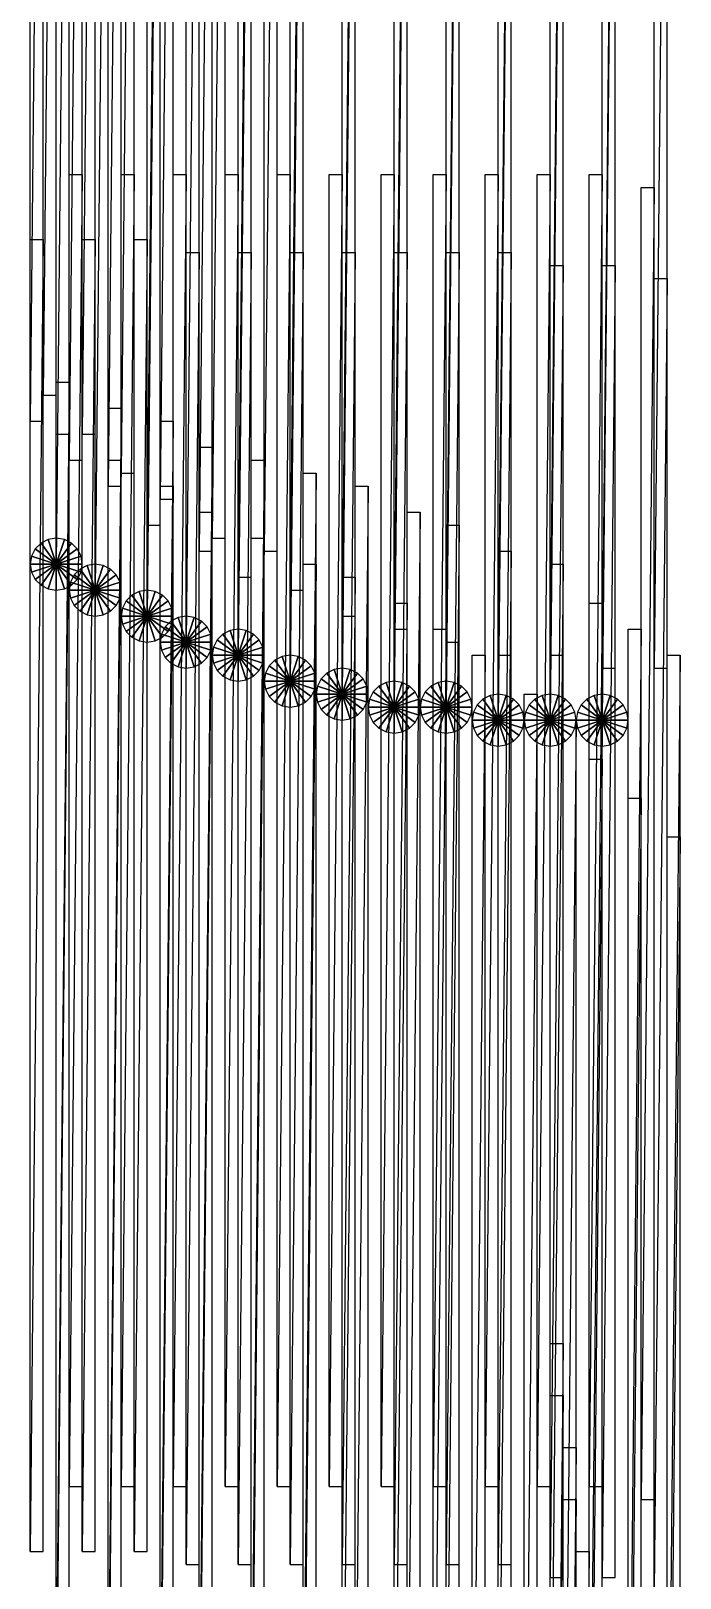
# Model space of a CAD drawing. Header units: metres. Extents: x -172 to 779, y -182 to 937.
# Drawn here: x 156 to 206, y 375 to 494 of the extents above; entities that cross this region are included whole.
import ezdxf

# ---------------------------------------------------------------- set-up
doc = ezdxf.new("R2010")
doc.units = ezdxf.units.M

msp = doc.modelspace()

# ---------------------------------------------------------------- linework, layer by layer
for points in [[(157, 466), (158, 466), (158, 567), (158.0001, 567.0001, 0.0001)], [(158, 567), (157, 466), (157, 567), (157.0001, 567.0001, 0.0001)], [(156, 464), (157, 464), (157, 565), (157.0001, 565.0001, 0.0001)], [(157, 565), (156, 464), (156, 565), (156.0001, 565.0001, 0.0001)], [(160, 463), (161, 463), (161, 564), (161.0001, 564.0001, 0.0001)], [(161, 564), (160, 463), (160, 564), (160.0001, 564.0001, 0.0001)], [(159, 461), (160, 461), (160, 562), (160.0001, 562.0001, 0.0001)], [(160, 562), (159, 461), (159, 562), (159.0001, 562.0001, 0.0001)], [(163, 460), (164, 460), (164, 561), (164.0001, 561.0001, 0.0001)], [(164, 561), (163, 460), (163, 561), (163.0001, 561.0001, 0.0001)], [(162, 459), (163, 459), (163, 560), (163.0001, 560.0001, 0.0001)], [(163, 560), (162, 459), (162, 560), (162.0001, 560.0001, 0.0001)], [(166, 458), (167, 458), (167, 559), (167.0001, 559.0001, 0.0001)], [(167, 559), (166, 458), (166, 559), (166.0001, 559.0001, 0.0001)], [(165, 456), (166, 456), (166, 557), (166.0001, 557.0001, 0.0001)], [(166, 557), (165, 456), (165, 557), (165.0001, 557.0001, 0.0001)], [(169, 454), (170, 454), (170, 555), (170.0001, 555.0001, 0.0001)], [(170, 555), (169, 454), (169, 555), (169.0001, 555.0001, 0.0001)], [(170, 455), (171, 455), (171, 556), (171.0001, 556.0001, 0.0001)], [(171, 556), (170, 455), (170, 556), (170.0001, 556.0001, 0.0001)], [(174, 454), (175, 454), (175, 555), (175.0001, 555.0001, 0.0001)], [(175, 555), (174, 454), (174, 555), (174.0001, 555.0001, 0.0001)], [(158, 453), (159, 453), (159, 554), (159.0001, 554.0001, 0.0001)], [(159, 554), (158, 453), (158, 554), (158.0001, 554.0001, 0.0001)], [(172, 452), (173, 452), (173, 553), (173.0001, 553.0001, 0.0001)], [(173, 553), (172, 452), (172, 553), (172.0001, 553.0001, 0.0001)], [(161, 451), (162, 451), (162, 552), (162.0001, 552.0001, 0.0001)], [(162, 552), (161, 451), (161, 552), (161.0001, 552.0001, 0.0001)], [(176, 451), (177, 451), (177, 552), (177.0001, 552.0001, 0.0001)], [(177, 552), (176, 451), (176, 552), (176.0001, 552.0001, 0.0001)], [(165, 449), (166, 449), (166, 550), (166.0001, 550.0001, 0.0001)], [(166, 550), (165, 449), (165, 550), (165.0001, 550.0001, 0.0001)], [(180, 449), (181, 449), (181, 550), (181.0001, 550.0001, 0.0001)], [(181, 550), (180, 449), (180, 550), (180.0001, 550.0001, 0.0001)], [(168, 447), (169, 447), (169, 548), (169.0001, 548.0001, 0.0001)], [(169, 548), (168, 447), (168, 548), (168.0001, 548.0001, 0.0001)], [(184, 448), (185, 448), (185, 549), (185.0001, 549.0001, 0.0001)], [(185, 549), (184, 448), (184, 549), (184.0001, 549.0001, 0.0001)], [(188, 447), (189, 447), (189, 548), (189.0001, 548.0001, 0.0001)], [(189, 548), (188, 447), (188, 548), (188.0001, 548.0001, 0.0001)], [(172, 446), (173, 446), (173, 547), (173.0001, 547.0001, 0.0001)], [(173, 547), (172, 446), (172, 547), (172.0001, 547.0001, 0.0001)], [(192, 446), (193, 446), (193, 547), (193.0001, 547.0001, 0.0001)], [(193, 547), (192, 446), (192, 547), (192.0001, 547.0001, 0.0001)], [(196, 446), (197, 446), (197, 547), (197.0001, 547.0001, 0.0001)], [(197, 547), (196, 446), (196, 547), (196.0001, 547.0001, 0.0001)], [(200, 445), (201, 445), (201, 546), (201.0001, 546.0001, 0.0001)], [(201, 546), (200, 445), (200, 546), (200.0001, 546.0001, 0.0001)], [(204, 445), (205, 445), (205, 546), (205.0001, 546.0001, 0.0001)], [(205, 546), (204, 445), (204, 546), (204.0001, 546.0001, 0.0001)], [(176, 444), (177, 444), (177, 545), (177.0001, 545.0001, 0.0001)], [(177, 545), (176, 444), (176, 545), (176.0001, 545.0001, 0.0001)], [(180, 443), (181, 443), (181, 544), (181.0001, 544.0001, 0.0001)], [(181, 544), (180, 443), (180, 544), (180.0001, 544.0001, 0.0001)], [(184, 442), (185, 442), (185, 543), (185.0001, 543.0001, 0.0001)], [(185, 543), (184, 442), (184, 543), (184.0001, 543.0001, 0.0001)], [(188, 442), (189, 442), (189, 543), (189.0001, 543.0001, 0.0001)], [(189, 543), (188, 442), (188, 543), (188.0001, 543.0001, 0.0001)], [(192, 441), (193, 441), (193, 542), (193.0001, 542.0001, 0.0001)], [(193, 542), (192, 441), (192, 542), (192.0001, 542.0001, 0.0001)], [(196, 441), (197, 441), (197, 542), (197.0001, 542.0001, 0.0001)], [(197, 542), (196, 441), (196, 542), (196.0001, 542.0001, 0.0001)], [(200, 441), (201, 441), (201, 542), (201.0001, 542.0001, 0.0001)], [(201, 542), (200, 441), (200, 542), (200.0001, 542.0001, 0.0001)], [(159, 382), (160, 382), (160, 483), (160.0001, 483.0001, 0.0001)], [(160, 483), (159, 382), (159, 483), (159.0001, 483.0001, 0.0001)], [(163, 382), (164, 382), (164, 483), (164.0001, 483.0001, 0.0001)], [(164, 483), (163, 382), (163, 483), (163.0001, 483.0001, 0.0001)], [(167, 382), (168, 382), (168, 483), (168.0001, 483.0001, 0.0001)], [(168, 483), (167, 382), (167, 483), (167.0001, 483.0001, 0.0001)], [(171, 382), (172, 382), (172, 483), (172.0001, 483.0001, 0.0001)], [(172, 483), (171, 382), (171, 483), (171.0001, 483.0001, 0.0001)], [(175, 382), (176, 382), (176, 483), (176.0001, 483.0001, 0.0001)], [(176, 483), (175, 382), (175, 483), (175.0001, 483.0001, 0.0001)], [(179, 382), (180, 382), (180, 483), (180.0001, 483.0001, 0.0001)], [(180, 483), (179, 382), (179, 483), (179.0001, 483.0001, 0.0001)], [(183, 382), (184, 382), (184, 483), (184.0001, 483.0001, 0.0001)], [(184, 483), (183, 382), (183, 483), (183.0001, 483.0001, 0.0001)], [(187, 382), (188, 382), (188, 483), (188.0001, 483.0001, 0.0001)], [(188, 483), (187, 382), (187, 483), (187.0001, 483.0001, 0.0001)], [(191, 382), (192, 382), (192, 483), (192.0001, 483.0001, 0.0001)], [(192, 483), (191, 382), (191, 483), (191.0001, 483.0001, 0.0001)], [(195, 382), (196, 382), (196, 483), (196.0001, 483.0001, 0.0001)], [(196, 483), (195, 382), (195, 483), (195.0001, 483.0001, 0.0001)], [(199, 382), (200, 382), (200, 483), (200.0001, 483.0001, 0.0001)], [(200, 483), (199, 382), (199, 483), (199.0001, 483.0001, 0.0001)], [(203, 381), (204, 381), (204, 482), (204.0001, 482.0001, 0.0001)], [(204, 482), (203, 381), (203, 482), (203.0001, 482.0001, 0.0001)], [(156, 377), (157, 377), (157, 478), (157.0001, 478.0001, 0.0001)], [(157, 478), (156, 377), (156, 478), (156.0001, 478.0001, 0.0001)], [(160, 377), (161, 377), (161, 478), (161.0001, 478.0001, 0.0001)], [(161, 478), (160, 377), (160, 478), (160.0001, 478.0001, 0.0001)], [(164, 377), (165, 377), (165, 478), (165.0001, 478.0001, 0.0001)], [(165, 478), (164, 377), (164, 478), (164.0001, 478.0001, 0.0001)], [(168, 376), (169, 376), (169, 477), (169.0001, 477.0001, 0.0001)], [(169, 477), (168, 376), (168, 477), (168.0001, 477.0001, 0.0001)], [(172, 376), (173, 376), (173, 477), (173.0001, 477.0001, 0.0001)], [(173, 477), (172, 376), (172, 477), (172.0001, 477.0001, 0.0001)], [(176, 376), (177, 376), (177, 477), (177.0001, 477.0001, 0.0001)], [(177, 477), (176, 376), (176, 477), (176.0001, 477.0001, 0.0001)], [(180, 376), (181, 376), (181, 477), (181.0001, 477.0001, 0.0001)], [(181, 477), (180, 376), (180, 477), (180.0001, 477.0001, 0.0001)], [(184, 376), (185, 376), (185, 477), (185.0001, 477.0001, 0.0001)], [(185, 477), (184, 376), (184, 477), (184.0001, 477.0001, 0.0001)], [(188, 376), (189, 376), (189, 477), (189.0001, 477.0001, 0.0001)], [(189, 477), (188, 376), (188, 477), (188.0001, 477.0001, 0.0001)], [(192, 376), (193, 376), (193, 477), (193.0001, 477.0001, 0.0001)], [(193, 477), (192, 376), (192, 477), (192.0001, 477.0001, 0.0001)], [(196, 375), (197, 375), (197, 476), (197.0001, 476.0001, 0.0001)], [(197, 476), (196, 375), (196, 476), (196.0001, 476.0001, 0.0001)], [(200, 375), (201, 375), (201, 476), (201.0001, 476.0001, 0.0001)], [(201, 476), (200, 375), (200, 476), (200.0001, 476.0001, 0.0001)], [(204, 374), (205, 374), (205, 475), (205.0001, 475.0001, 0.0001)], [(205, 475), (204, 374), (204, 475), (204.0001, 475.0001, 0.0001)], [(158, 366), (159, 366), (159, 467), (159.0001, 467.0001, 0.0001)], [(159, 467), (158, 366), (158, 467), (158.0001, 467.0001, 0.0001)], [(162, 364), (163, 364), (163, 465), (163.0001, 465.0001, 0.0001)], [(163, 465), (162, 364), (162, 465), (162.0001, 465.0001, 0.0001)], [(166, 363), (167, 363), (167, 464), (167.0001, 464.0001, 0.0001)], [(167, 464), (166, 363), (166, 464), (166.0001, 464.0001, 0.0001)], [(158, 362), (159, 362), (159, 463), (159.0001, 463.0001, 0.0001)], [(159, 463), (158, 362), (158, 463), (158.0001, 463.0001, 0.0001)], [(162, 360), (163, 360), (163, 461), (163.0001, 461.0001, 0.0001)], [(163, 461), (162, 360), (162, 461), (162.0001, 461.0001, 0.0001)], [(169, 361), (170, 361), (170, 462), (170.0001, 462.0001, 0.0001)], [(170, 462), (169, 361), (169, 462), (169.0001, 462.0001, 0.0001)], [(173, 360), (174, 360), (174, 461), (174.0001, 461.0001, 0.0001)], [(174, 461), (173, 360), (173, 461), (173.0001, 461.0001, 0.0001)], [(177, 359), (178, 359), (178, 460), (178.0001, 460.0001, 0.0001)], [(178, 460), (177, 359), (177, 460), (177.0001, 460.0001, 0.0001)], [(166, 358), (167, 358), (167, 459), (167.0001, 459.0001, 0.0001)], [(167, 459), (166, 358), (166, 459), (166.0001, 459.0001, 0.0001)], [(181, 358), (182, 358), (182, 459), (182.0001, 459.0001, 0.0001)], [(182, 459), (181, 358), (181, 459), (181.0001, 459.0001, 0.0001)], [(169, 356), (170, 356), (170, 457), (170.0001, 457.0001, 0.0001)], [(170, 457), (169, 356), (169, 457), (169.0001, 457.0001, 0.0001)], [(185, 356), (186, 356), (186, 457), (186.0001, 457.0001, 0.0001)], [(186, 457), (185, 356), (185, 457), (185.0001, 457.0001, 0.0001)], [(158, 453), (158, 455), (157.38197, 454.9021), (157.38208, 454.9022, 0.0001)], [(158, 453), (158.61803, 454.9021), (158, 455), (158.0001, 455.0001, 0.0001)], [(173, 354), (174, 354), (174, 455), (174.0001, 455.0001, 0.0001)], [(174, 455), (173, 354), (173, 455), (173.0001, 455.0001, 0.0001)], [(188, 355), (189, 355), (189, 456), (189.0001, 456.0001, 0.0001)], [(189, 456), (188, 355), (188, 456), (188.0001, 456.0001, 0.0001)], [(158, 453), (156.38197, 454.17557), (156.09789, 453.61804), (156.09799, 453.61813, 0.0001)], [(158, 453), (156.82443, 454.61804), (156.38197, 454.17557), (156.38208, 454.17566, 0.0001)], [(158, 453), (157.38197, 454.9021), (156.82443, 454.61804), (156.82454, 454.61813, 0.0001)], [(158, 453), (159.17557, 454.61804), (158.61803, 454.9021), (158.61813, 454.9022, 0.0001)], [(158, 453), (159.61803, 454.17557), (159.17557, 454.61804), (159.17567, 454.61813, 0.0001)], [(158, 453), (159.90211, 453.61804), (159.61803, 454.17557), (159.61813, 454.17566, 0.0001)], [(192, 353), (193, 353), (193, 454), (193.0001, 454.0001, 0.0001)], [(193, 454), (192, 353), (192, 454), (192.0001, 454.0001, 0.0001)], [(158, 453), (156.09789, 453.61804), (156, 453), (156.0001, 453.0001, 0.0001)], [(158, 453), (156, 453), (156.09789, 452.38196), (156.09799, 452.38205, 0.0001)], [(158, 453), (156.09789, 452.38196), (156.38197, 451.82443), (156.38208, 451.82452, 0.0001)], [(158, 453), (156.38197, 451.82443), (156.82443, 451.38196), (156.82454, 451.38205, 0.0001)], [(158, 453), (156.82443, 451.38196), (157.38197, 451.0979), (157.38208, 451.098, 0.0001)], [(158, 453), (157.38197, 451.0979), (158, 451), (158.0001, 451.0001, 0.0001)], [(158, 453), (160, 453), (159.90211, 453.61804), (159.90222, 453.61813, 0.0001)], [(158, 453), (159.90211, 452.38196), (160, 453), (160.0001, 453.0001, 0.0001)], [(158, 453), (158, 451), (158.61803, 451.0979), (158.61813, 451.098, 0.0001)], [(158, 453), (158.61803, 451.0979), (159.17557, 451.38196), (159.17567, 451.38205, 0.0001)], [(158, 453), (159.17557, 451.38196), (159.61803, 451.82443), (159.61813, 451.82452, 0.0001)], [(158, 453), (159.61803, 451.82443), (159.90211, 452.38196), (159.90222, 452.38205, 0.0001)], [(161, 451), (159.82443, 452.61804), (159.38197, 452.17557), (159.38208, 452.17566, 0.0001)], [(161, 451), (160.38197, 452.9021), (159.82443, 452.61804), (159.82454, 452.61813, 0.0001)], [(161, 451), (161, 453), (160.38197, 452.9021), (160.38208, 452.9022, 0.0001)], [(161, 451), (161.61803, 452.9021), (161, 453), (161.0001, 453.0001, 0.0001)], [(161, 451), (162.17557, 452.61804), (161.61803, 452.9021), (161.61813, 452.9022, 0.0001)], [(161, 451), (162.61803, 452.17557), (162.17557, 452.61804), (162.17567, 452.61813, 0.0001)], [(177, 352), (178, 352), (178, 453), (178.0001, 453.0001, 0.0001)], [(178, 453), (177, 352), (177, 453), (177.0001, 453.0001, 0.0001)], [(196, 352), (197, 352), (197, 453), (197.0001, 453.0001, 0.0001)], [(197, 453), (196, 352), (196, 453), (196.0001, 453.0001, 0.0001)], [(161, 451), (159.09789, 451.61804), (159, 451), (159.0001, 451.0001, 0.0001)], [(161, 451), (159.38197, 452.17557), (159.09789, 451.61804), (159.09799, 451.61813, 0.0001)], [(161, 451), (162.90211, 451.61804), (162.61803, 452.17557), (162.61813, 452.17566, 0.0001)], [(161, 451), (163, 451), (162.90211, 451.61804), (162.90222, 451.61813, 0.0001)], [(180, 351), (181, 351), (181, 452), (181.0001, 452.0001, 0.0001)], [(181, 452), (180, 351), (180, 452), (180.0001, 452.0001, 0.0001)], [(161, 451), (159, 451), (159.09789, 450.38196), (159.09799, 450.38205, 0.0001)], [(161, 451), (159.09789, 450.38196), (159.38197, 449.82443), (159.38208, 449.82452, 0.0001)], [(161, 451), (159.38197, 449.82443), (159.82443, 449.38196), (159.82454, 449.38205, 0.0001)], [(161, 451), (159.82443, 449.38196), (160.38197, 449.0979), (160.38208, 449.098, 0.0001)], [(161, 451), (160.38197, 449.0979), (161, 449), (161.0001, 449.0001, 0.0001)], [(161, 451), (162.90211, 450.38196), (163, 451), (163.0001, 451.0001, 0.0001)], [(161, 451), (161, 449), (161.61803, 449.0979), (161.61813, 449.098, 0.0001)], [(161, 451), (161.61803, 449.0979), (162.17557, 449.38196), (162.17567, 449.38205, 0.0001)], [(161, 451), (162.17557, 449.38196), (162.61803, 449.82443), (162.61813, 449.82452, 0.0001)], [(161, 451), (162.61803, 449.82443), (162.90211, 450.38196), (162.90222, 450.38205, 0.0001)], [(165, 449), (163.82443, 450.61804), (163.38197, 450.17557), (163.38208, 450.17566, 0.0001)], [(165, 449), (164.38197, 450.9021), (163.82443, 450.61804), (163.82454, 450.61813, 0.0001)], [(165, 449), (165, 451), (164.38197, 450.9021), (164.38208, 450.9022, 0.0001)], [(165, 449), (165.61803, 450.9021), (165, 451), (165.0001, 451.0001, 0.0001)], [(165, 449), (166.17557, 450.61804), (165.61803, 450.9021), (165.61813, 450.9022, 0.0001)], [(165, 449), (166.61803, 450.17557), (166.17557, 450.61804), (166.17567, 450.61813, 0.0001)], [(165, 449), (163.09789, 449.61804), (163, 449), (163.0001, 449.0001, 0.0001)], [(165, 449), (163, 449), (163.09789, 448.38196), (163.09799, 448.38205, 0.0001)], [(165, 449), (163.38197, 450.17557), (163.09789, 449.61804), (163.09799, 449.61813, 0.0001)], [(165, 449), (163.09789, 448.38196), (163.38197, 447.82443), (163.38208, 447.82452, 0.0001)], [(165, 449), (163.38197, 447.82443), (163.82443, 447.38196), (163.82454, 447.38205, 0.0001)], [(165, 449), (163.82443, 447.38196), (164.38197, 447.0979), (164.38208, 447.098, 0.0001)], [(165, 449), (164.38197, 447.0979), (165, 447), (165.0001, 447.0001, 0.0001)], [(165, 449), (166.90211, 449.61804), (166.61803, 450.17557), (166.61813, 450.17566, 0.0001)], [(165, 449), (167, 449), (166.90211, 449.61804), (166.90222, 449.61813, 0.0001)], [(165, 449), (166.90211, 448.38196), (167, 449), (167.0001, 449.0001, 0.0001)], [(165, 449), (165, 447), (165.61803, 447.0979), (165.61813, 447.098, 0.0001)], [(165, 449), (165.61803, 447.0979), (166.17557, 447.38196), (166.17567, 447.38205, 0.0001)], [(165, 449), (166.17557, 447.38196), (166.61803, 447.82443), (166.61813, 447.82452, 0.0001)], [(165, 449), (166.61803, 447.82443), (166.90211, 448.38196), (166.90222, 448.38205, 0.0001)], [(168, 447), (168, 449), (167.38197, 448.9021), (167.38208, 448.9022, 0.0001)], [(168, 447), (168.61803, 448.9021), (168, 449), (168.0001, 449.0001, 0.0001)], [(184, 349), (185, 349), (185, 450), (185.0001, 450.0001, 0.0001)], [(185, 450), (184, 349), (184, 450), (184.0001, 450.0001, 0.0001)], [(199, 349), (200, 349), (200, 450), (200.0001, 450.0001, 0.0001)], [(200, 450), (199, 349), (199, 450), (199.0001, 450.0001, 0.0001)], [(168, 447), (166.38197, 448.17557), (166.09789, 447.61804), (166.09799, 447.61813, 0.0001)], [(168, 447), (166.82443, 448.61804), (166.38197, 448.17557), (166.38208, 448.17566, 0.0001)], [(168, 447), (167.38197, 448.9021), (166.82443, 448.61804), (166.82454, 448.61813, 0.0001)], [(168, 447), (169.17557, 448.61804), (168.61803, 448.9021), (168.61813, 448.9022, 0.0001)], [(168, 447), (169.61803, 448.17557), (169.17557, 448.61804), (169.17567, 448.61813, 0.0001)], [(168, 447), (169.90211, 447.61804), (169.61803, 448.17557), (169.61813, 448.17566, 0.0001)], [(172, 446), (171.38197, 447.9021), (170.82443, 447.61804), (170.82454, 447.61813, 0.0001)], [(172, 446), (172, 448), (171.38197, 447.9021), (171.38208, 447.9022, 0.0001)], [(172, 446), (172.61803, 447.9021), (172, 448), (172.0001, 448.0001, 0.0001)], [(172, 446), (173.17557, 447.61804), (172.61803, 447.9021), (172.61813, 447.9022, 0.0001)], [(187, 347), (188, 347), (188, 448), (188.0001, 448.0001, 0.0001)], [(188, 448), (187, 347), (187, 448), (187.0001, 448.0001, 0.0001)], [(202, 347), (203, 347), (203, 448), (203.0001, 448.0001, 0.0001)], [(203, 448), (202, 347), (202, 448), (202.0001, 448.0001, 0.0001)], [(168, 447), (166.09789, 447.61804), (166, 447), (166.0001, 447.0001, 0.0001)], [(168, 447), (166, 447), (166.09789, 446.38196), (166.09799, 446.38205, 0.0001)], [(168, 447), (166.09789, 446.38196), (166.38197, 445.82443), (166.38208, 445.82452, 0.0001)], [(168, 447), (166.38197, 445.82443), (166.82443, 445.38196), (166.82454, 445.38205, 0.0001)], [(168, 447), (166.82443, 445.38196), (167.38197, 445.0979), (167.38208, 445.098, 0.0001)], [(168, 447), (167.38197, 445.0979), (168, 445), (168.0001, 445.0001, 0.0001)], [(168, 447), (170, 447), (169.90211, 447.61804), (169.90222, 447.61813, 0.0001)], [(168, 447), (169.90211, 446.38196), (170, 447), (170.0001, 447.0001, 0.0001)], [(168, 447), (168, 445), (168.61803, 445.0979), (168.61813, 445.098, 0.0001)], [(168, 447), (168.61803, 445.0979), (169.17557, 445.38196), (169.17567, 445.38205, 0.0001)], [(168, 447), (169.17557, 445.38196), (169.61803, 445.82443), (169.61813, 445.82452, 0.0001)], [(168, 447), (169.61803, 445.82443), (169.90211, 446.38196), (169.90222, 446.38205, 0.0001)], [(172, 446), (170.09789, 446.61804), (170, 446), (170.0001, 446.0001, 0.0001)], [(172, 446), (170.38197, 447.17557), (170.09789, 446.61804), (170.09799, 446.61813, 0.0001)], [(172, 446), (170.82443, 447.61804), (170.38197, 447.17557), (170.38208, 447.17566, 0.0001)], [(172, 446), (173.61803, 447.17557), (173.17557, 447.61804), (173.17567, 447.61813, 0.0001)], [(172, 446), (173.90211, 446.61804), (173.61803, 447.17557), (173.61813, 447.17566, 0.0001)], [(172, 446), (174, 446), (173.90211, 446.61804), (173.90222, 446.61813, 0.0001)], [(172, 446), (170, 446), (170.09789, 445.38196), (170.09799, 445.38205, 0.0001)], [(172, 446), (170.09789, 445.38196), (170.38197, 444.82443), (170.38208, 444.82452, 0.0001)], [(172, 446), (170.38197, 444.82443), (170.82443, 444.38196), (170.82454, 444.38205, 0.0001)], [(172, 446), (170.82443, 444.38196), (171.38197, 444.0979), (171.38208, 444.098, 0.0001)], [(172, 446), (171.38197, 444.0979), (172, 444), (172.0001, 444.0001, 0.0001)], [(172, 446), (173.90211, 445.38196), (174, 446), (174.0001, 446.0001, 0.0001)], [(172, 446), (172, 444), (172.61803, 444.0979), (172.61813, 444.098, 0.0001)], [(172, 446), (172.61803, 444.0979), (173.17557, 444.38196), (173.17567, 444.38205, 0.0001)], [(172, 446), (173.17557, 444.38196), (173.61803, 444.82443), (173.61813, 444.82452, 0.0001)], [(172, 446), (173.61803, 444.82443), (173.90211, 445.38196), (173.90222, 445.38205, 0.0001)], [(176, 444), (174.82443, 445.61804), (174.38197, 445.17557), (174.38208, 445.17566, 0.0001)], [(176, 444), (175.38197, 445.9021), (174.82443, 445.61804), (174.82454, 445.61813, 0.0001)], [(176, 444), (176, 446), (175.38197, 445.9021), (175.38208, 445.9022, 0.0001)], [(176, 444), (176.61803, 445.9021), (176, 446), (176.0001, 446.0001, 0.0001)], [(176, 444), (177.17557, 445.61804), (176.61803, 445.9021), (176.61813, 445.9022, 0.0001)], [(176, 444), (177.61803, 445.17557), (177.17557, 445.61804), (177.17567, 445.61813, 0.0001)], [(190, 345), (191, 345), (191, 446), (191.0001, 446.0001, 0.0001)], [(191, 446), (190, 345), (190, 446), (190.0001, 446.0001, 0.0001)], [(205, 345), (206, 345), (206, 446), (206.0001, 446.0001, 0.0001)], [(206, 446), (205, 345), (205, 446), (205.0001, 446.0001, 0.0001)], [(176, 444), (174.09789, 444.61804), (174, 444), (174.0001, 444.0001, 0.0001)], [(176, 444), (174.38197, 445.17557), (174.09789, 444.61804), (174.09799, 444.61813, 0.0001)], [(176, 444), (177.90211, 444.61804), (177.61803, 445.17557), (177.61813, 445.17566, 0.0001)], [(176, 444), (178, 444), (177.90211, 444.61804), (177.90222, 444.61813, 0.0001)], [(180, 443), (178.82443, 444.61804), (178.38197, 444.17557), (178.38208, 444.17566, 0.0001)], [(180, 443), (179.38197, 444.9021), (178.82443, 444.61804), (178.82454, 444.61813, 0.0001)], [(180, 443), (180, 445), (179.38197, 444.9021), (179.38208, 444.9022, 0.0001)], [(180, 443), (180.61803, 444.9021), (180, 445), (180.0001, 445.0001, 0.0001)], [(180, 443), (181.17557, 444.61804), (180.61803, 444.9021), (180.61813, 444.9022, 0.0001)], [(180, 443), (181.61803, 444.17557), (181.17557, 444.61804), (181.17567, 444.61813, 0.0001)], [(176, 444), (174, 444), (174.09789, 443.38196), (174.09799, 443.38205, 0.0001)], [(176, 444), (174.09789, 443.38196), (174.38197, 442.82443), (174.38208, 442.82452, 0.0001)], [(176, 444), (174.38197, 442.82443), (174.82443, 442.38196), (174.82454, 442.38205, 0.0001)], [(176, 444), (174.82443, 442.38196), (175.38197, 442.0979), (175.38208, 442.098, 0.0001)], [(176, 444), (175.38197, 442.0979), (176, 442), (176.0001, 442.0001, 0.0001)], [(176, 444), (177.90211, 443.38196), (178, 444), (178.0001, 444.0001, 0.0001)], [(176, 444), (176, 442), (176.61803, 442.0979), (176.61813, 442.098, 0.0001)], [(176, 444), (176.61803, 442.0979), (177.17557, 442.38196), (177.17567, 442.38205, 0.0001)], [(176, 444), (177.17557, 442.38196), (177.61803, 442.82443), (177.61813, 442.82452, 0.0001)], [(176, 444), (177.61803, 442.82443), (177.90211, 443.38196), (177.90222, 443.38205, 0.0001)], [(180, 443), (178.09789, 443.61804), (178, 443), (178.0001, 443.0001, 0.0001)], [(180, 443), (178.38197, 444.17557), (178.09789, 443.61804), (178.09799, 443.61813, 0.0001)], [(180, 443), (181.90211, 443.61804), (181.61803, 444.17557), (181.61813, 444.17566, 0.0001)], [(180, 443), (182, 443), (181.90211, 443.61804), (181.90222, 443.61813, 0.0001)], [(184, 442), (182.38197, 443.17557), (182.09789, 442.61804), (182.09799, 442.61813, 0.0001)], [(184, 442), (182.82443, 443.61804), (182.38197, 443.17557), (182.38208, 443.17566, 0.0001)], [(184, 442), (183.38197, 443.9021), (182.82443, 443.61804), (182.82454, 443.61813, 0.0001)], [(184, 442), (184, 444), (183.38197, 443.9021), (183.38208, 443.9022, 0.0001)], [(184, 442), (184.61803, 443.9021), (184, 444), (184.0001, 444.0001, 0.0001)], [(184, 442), (185.17557, 443.61804), (184.61803, 443.9021), (184.61813, 443.9022, 0.0001)], [(184, 442), (185.61803, 443.17557), (185.17557, 443.61804), (185.17567, 443.61813, 0.0001)], [(184, 442), (185.90211, 442.61804), (185.61803, 443.17557), (185.61813, 443.17566, 0.0001)], [(188, 442), (186.38197, 443.17557), (186.09789, 442.61804), (186.09799, 442.61813, 0.0001)], [(188, 442), (186.82443, 443.61804), (186.38197, 443.17557), (186.38208, 443.17566, 0.0001)], [(188, 442), (187.38197, 443.9021), (186.82443, 443.61804), (186.82454, 443.61813, 0.0001)], [(188, 442), (188, 444), (187.38197, 443.9021), (187.38208, 443.9022, 0.0001)], [(188, 442), (188.61803, 443.9021), (188, 444), (188.0001, 444.0001, 0.0001)], [(188, 442), (189.17557, 443.61804), (188.61803, 443.9021), (188.61813, 443.9022, 0.0001)], [(188, 442), (189.61803, 443.17557), (189.17557, 443.61804), (189.17567, 443.61813, 0.0001)], [(188, 442), (189.90211, 442.61804), (189.61803, 443.17557), (189.61813, 443.17566, 0.0001)], [(180, 443), (178, 443), (178.09789, 442.38196), (178.09799, 442.38205, 0.0001)], [(180, 443), (178.09789, 442.38196), (178.38197, 441.82443), (178.38208, 441.82452, 0.0001)], [(180, 443), (178.38197, 441.82443), (178.82443, 441.38196), (178.82454, 441.38205, 0.0001)], [(180, 443), (178.82443, 441.38196), (179.38197, 441.0979), (179.38208, 441.098, 0.0001)], [(180, 443), (179.38197, 441.0979), (180, 441), (180.0001, 441.0001, 0.0001)], [(180, 443), (181.90211, 442.38196), (182, 443), (182.0001, 443.0001, 0.0001)], [(180, 443), (180, 441), (180.61803, 441.0979), (180.61813, 441.098, 0.0001)], [(180, 443), (180.61803, 441.0979), (181.17557, 441.38196), (181.17567, 441.38205, 0.0001)], [(180, 443), (181.17557, 441.38196), (181.61803, 441.82443), (181.61813, 441.82452, 0.0001)], [(180, 443), (181.61803, 441.82443), (181.90211, 442.38196), (181.90222, 442.38205, 0.0001)], [(184, 442), (182.09789, 442.61804), (182, 442), (182.0001, 442.0001, 0.0001)], [(184, 442), (182, 442), (182.09789, 441.38196), (182.09799, 441.38205, 0.0001)], [(184, 442), (182.09789, 441.38196), (182.38197, 440.82443), (182.38208, 440.82452, 0.0001)], [(184, 442), (182.38197, 440.82443), (182.82443, 440.38196), (182.82454, 440.38205, 0.0001)], [(184, 442), (182.82443, 440.38196), (183.38197, 440.0979), (183.38208, 440.098, 0.0001)], [(184, 442), (183.38197, 440.0979), (184, 440), (184.0001, 440.0001, 0.0001)], [(184, 442), (186, 442), (185.90211, 442.61804), (185.90222, 442.61813, 0.0001)], [(184, 442), (185.90211, 441.38196), (186, 442), (186.0001, 442.0001, 0.0001)], [(184, 442), (184, 440), (184.61803, 440.0979), (184.61813, 440.098, 0.0001)], [(184, 442), (184.61803, 440.0979), (185.17557, 440.38196), (185.17567, 440.38205, 0.0001)], [(184, 442), (185.17557, 440.38196), (185.61803, 440.82443), (185.61813, 440.82452, 0.0001)], [(184, 442), (185.61803, 440.82443), (185.90211, 441.38196), (185.90222, 441.38205, 0.0001)], [(188, 442), (186.09789, 442.61804), (186, 442), (186.0001, 442.0001, 0.0001)], [(188, 442), (186, 442), (186.09789, 441.38196), (186.09799, 441.38205, 0.0001)], [(188, 442), (186.09789, 441.38196), (186.38197, 440.82443), (186.38208, 440.82452, 0.0001)], [(188, 442), (186.38197, 440.82443), (186.82443, 440.38196), (186.82454, 440.38205, 0.0001)], [(188, 442), (186.82443, 440.38196), (187.38197, 440.0979), (187.38208, 440.098, 0.0001)], [(188, 442), (187.38197, 440.0979), (188, 440), (188.0001, 440.0001, 0.0001)], [(188, 442), (190, 442), (189.90211, 442.61804), (189.90222, 442.61813, 0.0001)], [(188, 442), (189.90211, 441.38196), (190, 442), (190.0001, 442.0001, 0.0001)], [(188, 442), (188, 440), (188.61803, 440.0979), (188.61813, 440.098, 0.0001)], [(188, 442), (188.61803, 440.0979), (189.17557, 440.38196), (189.17567, 440.38205, 0.0001)], [(188, 442), (189.17557, 440.38196), (189.61803, 440.82443), (189.61813, 440.82452, 0.0001)], [(188, 442), (189.61803, 440.82443), (189.90211, 441.38196), (189.90222, 441.38205, 0.0001)], [(192, 441), (190.38197, 442.17557), (190.09789, 441.61804), (190.09799, 441.61813, 0.0001)], [(192, 441), (190.82443, 442.61804), (190.38197, 442.17557), (190.38208, 442.17566, 0.0001)], [(192, 441), (191.38197, 442.9021), (190.82443, 442.61804), (190.82454, 442.61813, 0.0001)], [(192, 441), (192, 443), (191.38197, 442.9021), (191.38208, 442.9022, 0.0001)], [(192, 441), (192.61803, 442.9021), (192, 443), (192.0001, 443.0001, 0.0001)], [(192, 441), (193.17557, 442.61804), (192.61803, 442.9021), (192.61813, 442.9022, 0.0001)], [(192, 441), (193.61803, 442.17557), (193.17557, 442.61804), (193.17567, 442.61813, 0.0001)], [(192, 441), (193.90211, 441.61804), (193.61803, 442.17557), (193.61813, 442.17566, 0.0001)], [(194, 342), (195, 342), (195, 443), (195.0001, 443.0001, 0.0001)], [(195, 443), (194, 342), (194, 443), (194.0001, 443.0001, 0.0001)], [(196, 441), (194.38197, 442.17557), (194.09789, 441.61804), (194.09799, 441.61813, 0.0001)], [(196, 441), (194.82443, 442.61804), (194.38197, 442.17557), (194.38208, 442.17566, 0.0001)], [(196, 441), (195.38197, 442.9021), (194.82443, 442.61804), (194.82454, 442.61813, 0.0001)], [(196, 441), (196, 443), (195.38197, 442.9021), (195.38208, 442.9022, 0.0001)], [(196, 441), (196.61803, 442.9021), (196, 443), (196.0001, 443.0001, 0.0001)], [(196, 441), (197.17557, 442.61804), (196.61803, 442.9021), (196.61813, 442.9022, 0.0001)], [(196, 441), (197.61803, 442.17557), (197.17557, 442.61804), (197.17567, 442.61813, 0.0001)], [(196, 441), (197.90211, 441.61804), (197.61803, 442.17557), (197.61813, 442.17566, 0.0001)], [(200, 441), (198.38197, 442.17557), (198.09789, 441.61804), (198.09799, 441.61813, 0.0001)], [(200, 441), (198.82443, 442.61804), (198.38197, 442.17557), (198.38208, 442.17566, 0.0001)], [(200, 441), (199.38197, 442.9021), (198.82443, 442.61804), (198.82454, 442.61813, 0.0001)], [(200, 441), (200, 443), (199.38197, 442.9021), (199.38208, 442.9022, 0.0001)], [(200, 441), (200.61803, 442.9021), (200, 443), (200.0001, 443.0001, 0.0001)], [(200, 441), (201.17557, 442.61804), (200.61803, 442.9021), (200.61813, 442.9022, 0.0001)], [(200, 441), (201.61803, 442.17557), (201.17557, 442.61804), (201.17567, 442.61813, 0.0001)], [(200, 441), (201.90211, 441.61804), (201.61803, 442.17557), (201.61813, 442.17566, 0.0001)], [(192, 441), (190.09789, 441.61804), (190, 441), (190.0001, 441.0001, 0.0001)], [(192, 441), (190, 441), (190.09789, 440.38196), (190.09799, 440.38205, 0.0001)], [(192, 441), (190.09789, 440.38196), (190.38197, 439.82443), (190.38208, 439.82452, 0.0001)], [(192, 441), (190.38197, 439.82443), (190.82443, 439.38196), (190.82454, 439.38205, 0.0001)], [(192, 441), (190.82443, 439.38196), (191.38197, 439.0979), (191.38208, 439.098, 0.0001)], [(192, 441), (191.38197, 439.0979), (192, 439), (192.0001, 439.0001, 0.0001)], [(192, 441), (194, 441), (193.90211, 441.61804), (193.90222, 441.61813, 0.0001)], [(192, 441), (193.90211, 440.38196), (194, 441), (194.0001, 441.0001, 0.0001)], [(192, 441), (192, 439), (192.61803, 439.0979), (192.61813, 439.098, 0.0001)], [(192, 441), (192.61803, 439.0979), (193.17557, 439.38196), (193.17567, 439.38205, 0.0001)], [(192, 441), (193.17557, 439.38196), (193.61803, 439.82443), (193.61813, 439.82452, 0.0001)], [(192, 441), (193.61803, 439.82443), (193.90211, 440.38196), (193.90222, 440.38205, 0.0001)], [(196, 441), (194.09789, 441.61804), (194, 441), (194.0001, 441.0001, 0.0001)], [(196, 441), (194, 441), (194.09789, 440.38196), (194.09799, 440.38205, 0.0001)], [(196, 441), (194.09789, 440.38196), (194.38197, 439.82443), (194.38208, 439.82452, 0.0001)], [(196, 441), (194.38197, 439.82443), (194.82443, 439.38196), (194.82454, 439.38205, 0.0001)], [(196, 441), (194.82443, 439.38196), (195.38197, 439.0979), (195.38208, 439.098, 0.0001)], [(196, 441), (195.38197, 439.0979), (196, 439), (196.0001, 439.0001, 0.0001)], [(196, 441), (198, 441), (197.90211, 441.61804), (197.90222, 441.61813, 0.0001)], [(196, 441), (197.90211, 440.38196), (198, 441), (198.0001, 441.0001, 0.0001)], [(196, 441), (196, 439), (196.61803, 439.0979), (196.61813, 439.098, 0.0001)], [(196, 441), (196.61803, 439.0979), (197.17557, 439.38196), (197.17567, 439.38205, 0.0001)], [(196, 441), (197.17557, 439.38196), (197.61803, 439.82443), (197.61813, 439.82452, 0.0001)], [(196, 441), (197.61803, 439.82443), (197.90211, 440.38196), (197.90222, 440.38205, 0.0001)], [(197, 340), (198, 340), (198, 441), (198.0001, 441.0001, 0.0001)], [(198, 441), (197, 340), (197, 441), (197.0001, 441.0001, 0.0001)], [(200, 441), (198.09789, 441.61804), (198, 441), (198.0001, 441.0001, 0.0001)], [(200, 441), (198, 441), (198.09789, 440.38196), (198.09799, 440.38205, 0.0001)], [(200, 441), (198.09789, 440.38196), (198.38197, 439.82443), (198.38208, 439.82452, 0.0001)], [(200, 441), (198.38197, 439.82443), (198.82443, 439.38196), (198.82454, 439.38205, 0.0001)], [(200, 441), (198.82443, 439.38196), (199.38197, 439.0979), (199.38208, 439.098, 0.0001)], [(200, 441), (199.38197, 439.0979), (200, 439), (200.0001, 439.0001, 0.0001)], [(200, 441), (202, 441), (201.90211, 441.61804), (201.90222, 441.61813, 0.0001)], [(200, 441), (201.90211, 440.38196), (202, 441), (202.0001, 441.0001, 0.0001)], [(200, 441), (200, 439), (200.61803, 439.0979), (200.61813, 439.098, 0.0001)], [(200, 441), (200.61803, 439.0979), (201.17557, 439.38196), (201.17567, 439.38205, 0.0001)], [(200, 441), (201.17557, 439.38196), (201.61803, 439.82443), (201.61813, 439.82452, 0.0001)], [(200, 441), (201.61803, 439.82443), (201.90211, 440.38196), (201.90222, 440.38205, 0.0001)], [(199, 337), (200, 337), (200, 438), (200.0001, 438.0001, 0.0001)], [(200, 438), (199, 337), (199, 438), (199.0001, 438.0001, 0.0001)], [(202, 334), (203, 334), (203, 435), (203.0001, 435.0001, 0.0001)], [(203, 435), (202, 334), (202, 435), (202.0001, 435.0001, 0.0001)], [(205, 331), (206, 331), (206, 432), (206.0001, 432.0001, 0.0001)], [(206, 432), (205, 331), (205, 432), (205.0001, 432.0001, 0.0001)], [(196, 292), (197, 292), (197, 393), (197.0001, 393.0001, 0.0001)], [(197, 393), (196, 292), (196, 393), (196.0001, 393.0001, 0.0001)], [(196, 288), (197, 288), (197, 389), (197.0001, 389.0001, 0.0001)], [(197, 389), (196, 288), (196, 389), (196.0001, 389.0001, 0.0001)], [(197, 284), (198, 284), (198, 385), (198.0001, 385.0001, 0.0001)], [(198, 385), (197, 284), (197, 385), (197.0001, 385.0001, 0.0001)], [(197, 280), (198, 280), (198, 381), (198.0001, 381.0001, 0.0001)], [(198, 381), (197, 280), (197, 381), (197.0001, 381.0001, 0.0001)], [(198, 276), (199, 276), (199, 377), (199.0001, 377.0001, 0.0001)], [(199, 377), (198, 276), (198, 377), (198.0001, 377.0001, 0.0001)]]:
    msp.add_3dface(points)

doc.saveas('drawing.dxf')
